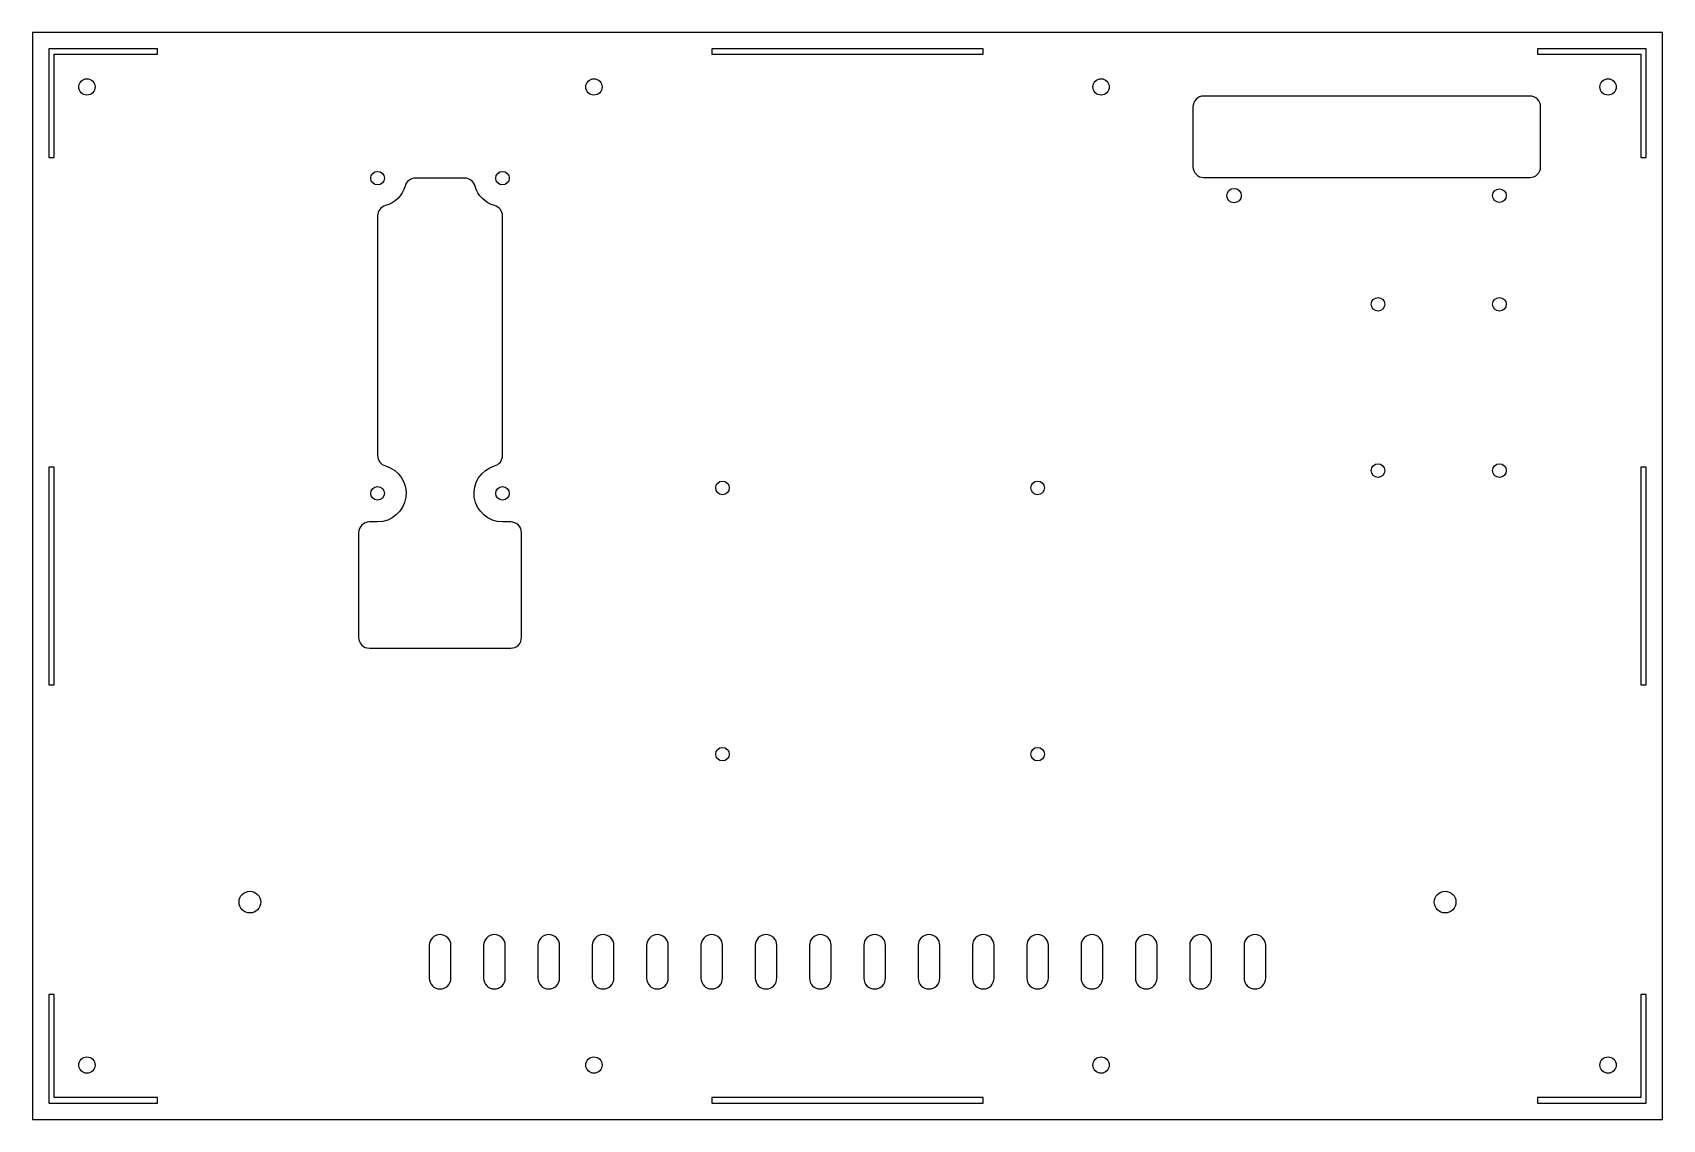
# Model space of a CAD drawing. Header units: millimetres. Extents: x -148 to 152, y 1 to 201.
import ezdxf

# ---------------------------------------------------------------- set-up
doc = ezdxf.new("R2010")
doc.units = ezdxf.units.MM
doc.layers.get('0').update_dxf_attribs({"linetype": 'CONTINUOUS'})

msp = doc.modelspace()

# ---------------------------------------------------------------- linework, layer by layer
for p, q in [((152.29, 201.04), (-147.71, 201.04)), ((-147.71, 201.04), (-147.71, 1.04)), ((152.29, 1.04), (152.29, 201.04)), ((-147.71, 1.04), (152.29, 1.04))]:
    msp.add_line(p, q)
for points in [[(-144.71, 178.04), (-143.71, 178.04), (-143.71, 197.04), (-124.71, 197.04), (-124.71, 198.04), (-144.71, 198.04)], [(-22.71, 198.04), (-22.71, 197.04), (27.29, 197.04), (27.29, 198.04)], [(129.29, 198.04), (129.29, 197.04), (148.29, 197.04), (148.29, 178.04), (149.29, 178.04), (149.29, 198.04)], [(-143.71, 81.04), (-143.71, 121.04), (-144.71, 121.04), (-144.71, 81.04)], [(149.29, 121.04), (148.29, 121.04), (148.29, 81.04), (149.29, 81.04)], [(-124.71, 4.04), (-124.71, 5.04), (-143.71, 5.04), (-143.71, 24.04), (-144.71, 24.04), (-144.71, 4.04)], [(148.29, 24.04), (148.29, 5.04), (129.29, 5.04), (129.29, 4.04), (149.29, 4.04), (149.29, 24.04)], [(27.29, 4.04), (27.29, 5.04), (-22.71, 5.04), (-22.71, 4.04)]]:
    msp.add_lwpolyline(points, close=True)
for points in [[(129.87, 176.37), (129.87, 187.37, 0.414214), (127.87, 189.37), (67.87, 189.37, 0.414214), (65.87, 187.37), (65.87, 176.37, 0.414214), (67.87, 174.37), (127.87, 174.37, 0.414214)], [(-82.76, 121.29, -0.869184), (-84.21, 111), (-85.71, 111, 0.414214), (-87.71, 109), (-87.71, 89.75, 0.414214), (-85.71, 87.75), (-59.71, 87.75, 0.414214), (-57.71, 89.75), (-57.71, 109, 0.414214), (-59.71, 111), (-61.21, 111, -0.869184), (-62.66, 121.29, 0.33453), (-61.21, 123.22), (-61.21, 167.28, 0.33453), (-62.66, 169.2, -0.258493), (-66.26, 172.8, 0.33453), (-68.18, 174.25), (-77.24, 174.25, 0.33453), (-79.16, 172.8, -0.258493), (-82.76, 169.2, 0.33453), (-84.21, 167.28), (-84.21, 123.22, 0.33453)], [(-74.71, 33.04), (-74.71, 27.04, 1), (-70.71, 27.04), (-70.71, 33.04, 1)], [(-64.71, 33.04), (-64.71, 27.04, 1), (-60.71, 27.04), (-60.71, 33.04, 1)], [(-54.71, 33.04), (-54.71, 27.04, 1), (-50.71, 27.04), (-50.71, 33.04, 1)], [(-44.71, 33.04), (-44.71, 27.04, 1), (-40.71, 27.04), (-40.71, 33.04, 1)], [(-34.71, 33.04), (-34.71, 27.04, 1), (-30.71, 27.04), (-30.71, 33.04, 1)], [(-24.71, 33.04), (-24.71, 27.04, 1), (-20.71, 27.04), (-20.71, 33.04, 1)], [(-14.71, 33.04), (-14.71, 27.04, 1), (-10.71, 27.04), (-10.71, 33.04, 1)], [(-0.71, 27.04), (-0.71, 33.04, 1), (-4.71, 33.04), (-4.71, 27.04, 1)], [(5.29, 33.04), (5.29, 27.04, 1), (9.29, 27.04), (9.29, 33.04, 1)], [(15.29, 33.04), (15.29, 27.04, 1), (19.29, 27.04), (19.29, 33.04, 1)], [(25.29, 33.04), (25.29, 27.04, 1), (29.29, 27.04), (29.29, 33.04, 1)], [(35.29, 33.04), (35.29, 27.04, 1), (39.29, 27.04), (39.29, 33.04, 1)], [(45.29, 33.04), (45.29, 27.04, 1), (49.29, 27.04), (49.29, 33.04, 1)], [(55.29, 33.04), (55.29, 27.04, 1), (59.29, 27.04), (59.29, 33.04, 1)], [(65.29, 33.04), (65.29, 27.04, 1), (69.29, 27.04), (69.29, 33.04, 1)], [(75.29, 33.04), (75.29, 27.04, 1), (79.29, 27.04), (79.29, 33.04, 1)]]:
    msp.add_lwpolyline(points, format="xyb", close=True)
for centre, radius in [((-137.71, 191.04), 1.5), ((-44.38, 191.04), 1.5), ((48.96, 191.04), 1.5), ((142.29, 191.04), 1.5), ((-84.21, 174.25), 1.25), ((-61.21, 174.25), 1.25), ((73.45, 171.04), 1.33), ((122.29, 171.04), 1.25), ((99.94, 151.04), 1.25), ((122.29, 151.04), 1.25), ((99.94, 120.44), 1.25), ((122.29, 120.44), 1.25), ((-84.21, 116.25), 1.25), ((-61.21, 116.25), 1.25), ((-20.72, 117.25), 1.25), ((37.28, 117.25), 1.25), ((-20.72, 68.25), 1.25), ((37.28, 68.25), 1.25), ((-107.71, 41.04), 2), ((112.29, 41.04), 2), ((-137.71, 11.04), 1.5), ((-44.38, 11.04), 1.5), ((48.96, 11.04), 1.5), ((142.29, 11.04), 1.5)]:
    msp.add_circle(centre, radius)

doc.saveas('drawing.dxf')
